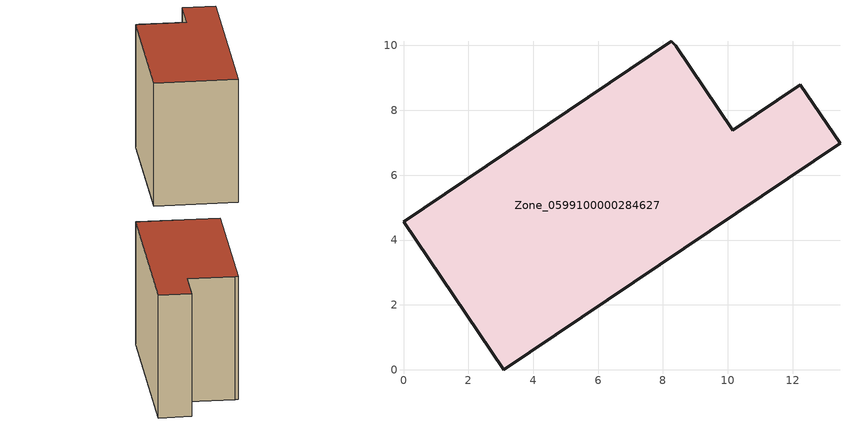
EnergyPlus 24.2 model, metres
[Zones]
Zone_0599100000284627
 floor ground (C_G): 3.09,0 0,4.56 8.25,10.13 8.39,9.98 10.15,7.38 12.24,8.79 13.46,6.98 z0
 wall outside (C_F): 0,4.56 3.09,0 13.46,6.98 12.24,8.79 10.15,7.38 8.39,9.98 8.25,10.13 0,4.56 z0:8.59
 roof outside (C_R): 8.39,9.98 8.25,10.13 0,4.56 3.09,0 13.46,6.98 12.24,8.79 10.15,7.38 z8.59
[BUILDING]
Pand.0599100000284627: North Axis=0; Terrain=City; Loads Convergence Tolerance Value=0.04; Temperature Convergence Tolerance Value=0.4; Solar Distribution=FullExterior; Maximum Number of Warmup Days=25; Minimum Number of Warmup Days=1
[Site:Location]
Rotterdam.The.Hague.AP_ZH_NLD Design_Conditions: Latitude=51.96; Longitude=4.45; Time Zone=1; Elevation=-4.5
[SITE:GROUNDTEMPERATURE:BUILDINGSURFACE]
18, 18, 18, 18, 18, 18, 18, 18, 18, 18, 18, 18
[MATERIAL] Thermal Absorptance=0.9; Solar Absorptance=0.7; Visible Absorptance=0.7
Name | Roughness | Thickness | Conductivity | Density | Specific Heat
G.TC.1975-1991 | MediumSmooth | 0.15 | 0.288461 | 540 | 1210
F.TC.1975-1991 | Rough | 0.3 | 0.230769 | 1920 | 840
R.TC.1975-1991 | MediumRough | 0.2 | 0.153846 | 1500 | 1000
[CONSTRUCTION]
C_G: G.TC.1975-1991
C_F: F.TC.1975-1991
C_R: R.TC.1975-1991
[ZONE]
Zone_0599100000284627: Type=1; Multiplier=1; Ceiling Height=Autocalculate; Volume=Autocalculate; Floor Area=autocalculate; Part of Total Floor Area=Yes
[ZONEINFILTRATION:DESIGNFLOWRATE]
Infil_Zone_0599100000284627: Zone or ZoneList or Space or SpaceList=Zone_0599100000284627; Schedule=AlwaysOn; Design Flow Rate Calculation Method=Flow/Area; Flow Rate per Floor Area=0.003; Constant Term Coefficient=1; Temperature Term Coefficient=0; Velocity Term Coefficient=0; Velocity Squared Term Coefficient=0
[HVACTEMPLATE:ZONE:IDEALLOADSAIRSYSTEM]
Zone_0599100000284627: Maximum Heating Supply Air Temperature=50; Minimum Cooling Supply Air Temperature=13; Maximum Heating Supply Air Humidity Ratio=0.0156; Minimum Cooling Supply Air Humidity Ratio=0.0077; Heating Limit=NoLimit; Cooling Limit=NoLimit; Dehumidification Control Type=ConstantSensibleHeatRatio; Cooling Sensible Heat Ratio=0.7; Dehumidification Setpoint=60; Humidification Control Type=None; Humidification Setpoint=30; Outdoor Air Method=None; Outdoor Air Flow Rate per Person=0.00944; Outdoor Air Flow Rate per Zone Floor Area=0; Outdoor Air Flow Rate per Zone=0; Demand Controlled Ventilation Type=None; Outdoor Air Economizer Type=NoEconomizer; Heat Recovery Type=None; Sensible Heat Recovery Effectiveness=0.7; Latent Heat Recovery Effectiveness=0.65
[ZONECONTROL:THERMOSTAT]
ThermostatControl_Zone_0599100000284627: Zone or ZoneList=Zone_0599100000284627; Control Type Schedule=DualSetpointControlType; Control 1=Thermostat_Zone_0599100000284627; Temperature Difference Between Cutout And Setpoint=0
[THERMOSTATSETPOINT:DUALSETPOINT]
Thermostat_Zone_0599100000284627: Heating Setpoint Temperature Schedule=HeatingSetpoint_Zone_0599100000284627; Cooling Setpoint Temperature Schedule=CoolingSetpoint_Zone_0599100000284627
[SCHEDULE:COMPACT]
HeatingSetpoint_Zone_0599100000284627: Through: 12/31, For: AllDays, Until: 24:00, 21
CoolingSetpoint_Zone_0599100000284627: Through: 12/31, For: AllDays, Until: 24:00, 24
DualSetpointControlType: Through: 12/31, For: AllDays, Until: 24:00, 4
AlwaysOn: Through: 12/31, For: AllDays, Until: 24:00, 1
